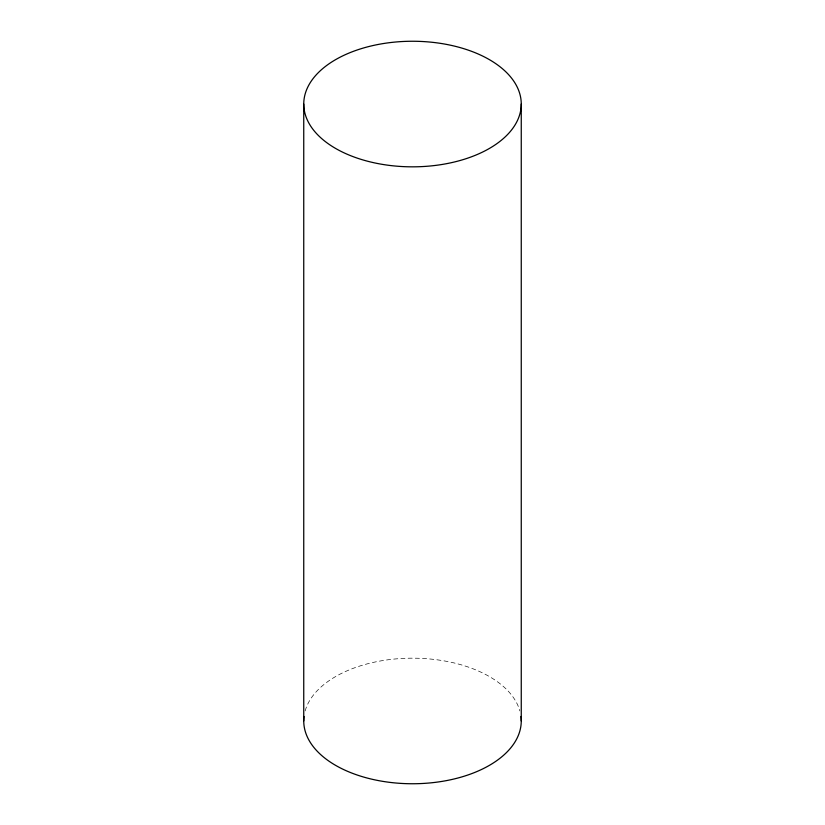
<?xml version="1.0" encoding="UTF-8"?>
<svg xmlns="http://www.w3.org/2000/svg" width="825" height="825" viewBox="0 0 825 825"><rect width="100%" height="100%" fill="white"/><g stroke="black" fill="none" stroke-linecap="round" stroke-linejoin="round"><path stroke-width="0.62" stroke-dasharray="4.12 3.09" d="M305.147 710.913A108.756 62.793 0 0 1 412.5 658.175A108.756 62.793 0 0 1 519.853 710.913"/><path stroke-width="1.24" d="M521.256 104.043A108.756 62.793 0 0 1 358.122 158.421A108.756 62.793 0 0 1 358.122 49.665A108.756 62.793 0 0 1 521.256 104.043L521.256 720.957M303.744 104.043L303.744 720.957M520.977 716.482A108.756 62.793 0 0 1 412.5 783.75A108.756 62.793 0 0 1 304.023 716.482"/></g></svg>
